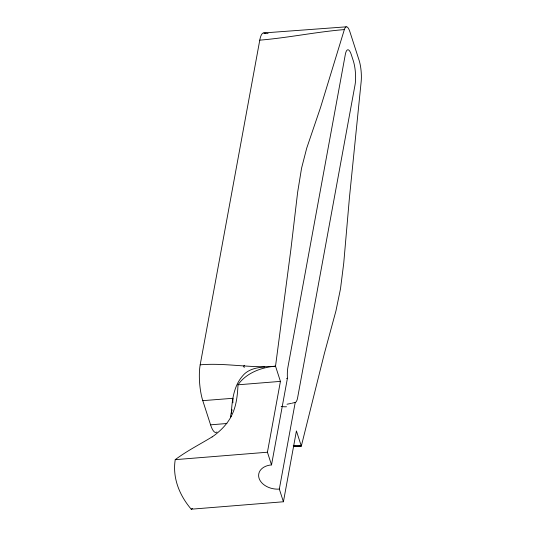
<?xml version="1.0" encoding="UTF-8"?>
<svg xmlns="http://www.w3.org/2000/svg" width="536" height="536" viewBox="0 0 536 536"><rect width="100%" height="100%" fill="white"/><g stroke="black" fill="none" stroke-linecap="round" stroke-linejoin="round"><path stroke-width="0.8" d="M293.835 446.334A56.032 39.55 10.4 0 0 301.319 446.113L324.367 353.519L335.951 310.88L340.494 288.824L343.75 263.042L349.459 197.382L361.163 81.673A16.944 4.261 85.4 0 0 359.087 60.246L349.934 31.885A16.944 4.261 85.4 0 0 344.353 29.581L320.495 107.636L306.699 148.231L301.56 168.197L297.648 192.21L290.854 249.689L275.524 366.195A56.032 39.55 10.4 0 0 238.011 384.801C237.482 395.595 236.356 406.717 231.157 416.385M216.953 431.983A25.42 6.392 85.4 0 1 210.581 424.834L202.782 400.66A25.42 6.392 85.4 0 1 200.183 364.828L259.772 40.153A25.42 6.392 85.4 0 1 265.139 33.54M212.089 436.914C199.754 444.445 186.85 450.923 175.239 459.654A101.672 71.77 10.4 0 0 191.231 509.2L283.417 501.77L279.323 489.08A16.944 11.96 10.4 0 1 259.076 478.313A16.944 11.96 10.4 0 1 271.524 464.906L267.424 452.223L280.429 381.384L275.524 366.195C250.386 368.406 225.321 362.617 200.183 364.828M271.524 464.906L287.423 378.269A16.944 4.261 85.4 0 1 287.879 367.435L345.305 54.572A16.944 4.261 85.4 0 1 351.368 54.853L353.318 60.89A16.944 4.261 85.4 0 1 355.053 84.782L297.634 397.652A16.944 4.261 85.4 0 1 295.222 402.435L279.323 489.08M283.417 501.77L296.415 430.931L301.319 446.113L293.293 445.959M230.366 416.934L231.914 409.631L231.331 413.397C232.021 400.392 233.716 386.034 242.687 375.816C247.974 369.311 256.697 367.468 264.67 367.019M191.231 509.2L192.464 508.369M286.579 378.49L287.423 378.269M291.959 403.199L295.222 402.435M291.262 403.367L287.015 404.238M344.353 29.581C316.019 31.925 288.107 37.808 259.772 40.153M226.929 423.494L210.581 424.834M346.189 26.84L263.786 32.944M238.011 384.801L280.429 381.384M202.782 400.66L232.993 398.282A56.032 39.55 10.4 0 0 232.899 402.811M175.239 459.654L267.424 452.223M265.032 33.051L268.08 33.4M301.299 445.744A43.255 41.299 -61.2 0 1 293.279 445.758M231.224 416.392A59.583 39.45 -17.9 0 1 212.129 436.947M244.336 367.455A43.255 6.399 0.1 0 1 244.456 365.291M286.505 406.737A21.675 16.261 -45.9 0 1 281.166 406.315"/></g></svg>
